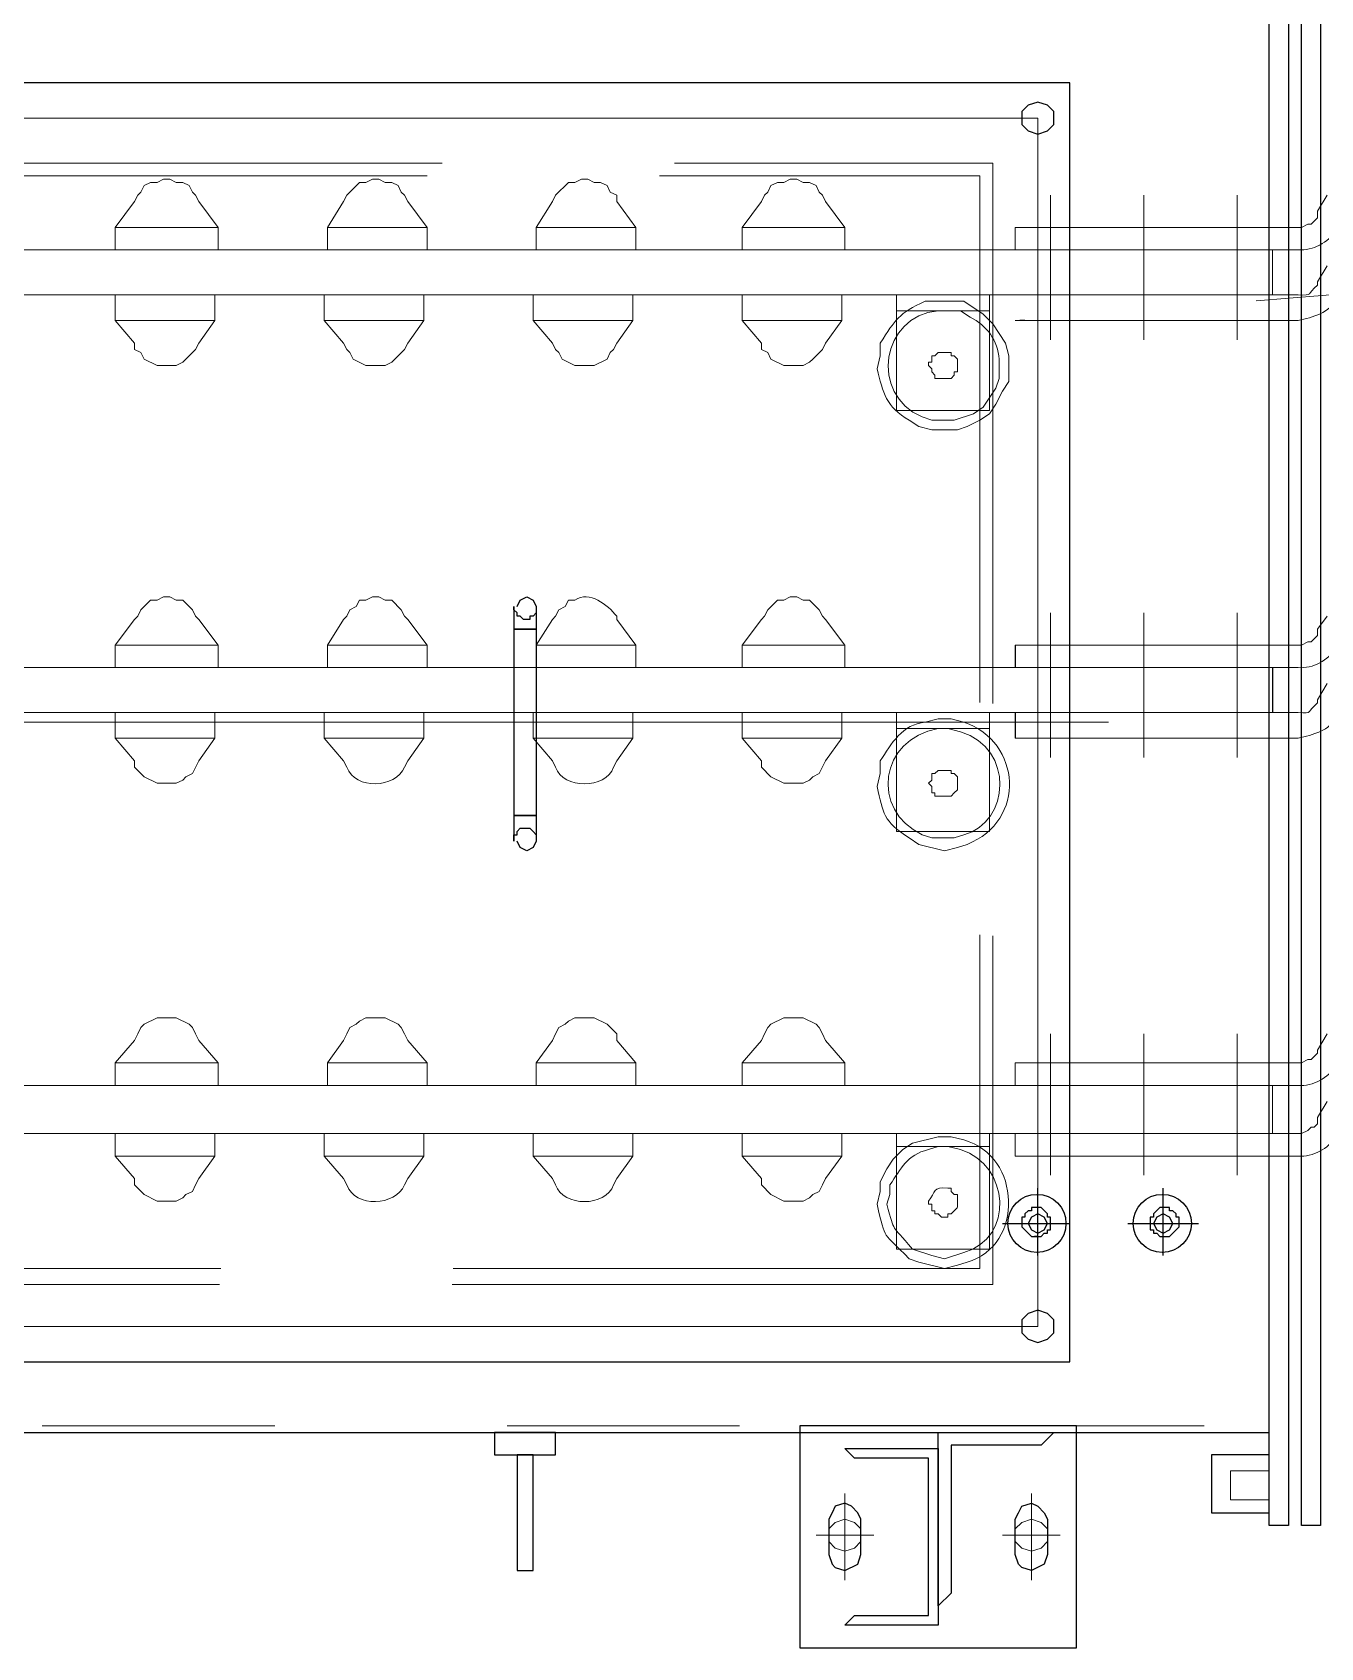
# Model space of a CAD drawing. Header units: metres. Extents: x 531759 to 532310, y 2675082 to 2675319.
# Drawn here: x 532023.371 to 532023.925, y 2675221.455 to 2675222.15 of the extents above; entities that cross this region are included whole.
import ezdxf

# ---------------------------------------------------------------- set-up
doc = ezdxf.new("R2010")
doc.units = ezdxf.units.M
doc.header["$MEASUREMENT"] = 0
doc.linetypes.add('PDF_IMPORT', pattern=[1, 0.8, -0.2])
doc.layers.add('IDT', color=7, linetype='Continuous')

# ---------------------------------------------------------------- blocks, each defined once
blk = doc.blocks.new('IDT')
at = {"layer": 'IDT', "color": 0, "lineweight": 25}
for p, q in [((17.23005, 13.8042), (17.1111, 13.8042)), ((17.1111, 13.8042), (17.1111, 13.70877)), ((17.23005, 13.70877), (17.23005, 13.8042)), ((17.17057, 13.71845), (17.17057, 13.79452)), ((17.17057, 13.79452), (17.21068, 13.79452)), ((17.17472, 13.79037), (17.17472, 13.7226)), ((17.20653, 13.79037), (17.17472, 13.79037)), ((17.21068, 13.79452), (17.20653, 13.79037)), ((17.16504, 13.78069), (17.17057, 13.78622)), ((17.17057, 13.78622), (17.17057, 13.71153)), ((17.16504, 13.71707), (17.16504, 13.78069)), ((17.12355, 13.76409), (17.12493, 13.76824)), ((17.12493, 13.76824), (17.13046, 13.77101)), ((17.13046, 13.77101), (17.13461, 13.76962)), ((17.13461, 13.76962), (17.13599, 13.76824)), ((17.13599, 13.76824), (17.13738, 13.76409)), ((17.20515, 13.76824), (17.20377, 13.76409)), ((17.21068, 13.77101), (17.20515, 13.76824)), ((17.21483, 13.76962), (17.21068, 13.77101)), ((17.21622, 13.76824), (17.21483, 13.76962)), ((17.2176, 13.76409), (17.21622, 13.76824)), ((17.35176, 13.77101), (17.34485, 13.77101)), ((17.34485, 13.77101), (17.34485, 13.72121)), ((17.35176, 13.72121), (17.35176, 13.77101)), ((17.12355, 13.74888), (17.12355, 13.76409)), ((17.13738, 13.76409), (17.13738, 13.74888)), ((17.20377, 13.76409), (17.20377, 13.74888)), ((17.2176, 13.74888), (17.2176, 13.76409)), ((17.00598, 12.43074), (17.00598, 13.75164)), ((17.00598, 13.75164), (17.01428, 13.75164)), ((17.01428, 13.75164), (17.01428, 12.43074)), ((17.01981, 12.43074), (17.01981, 13.75164)), ((17.01981, 13.75164), (17.02811, 13.75164)), ((17.02811, 13.75164), (17.02811, 12.43074)), ((17.053, 13.74611), (17.02811, 13.74611)), ((17.02811, 13.74611), (17.02811, 13.72121)), ((17.053, 13.72121), (17.053, 13.74611)), ((17.12493, 13.74611), (17.12355, 13.74888)), ((17.12769, 13.74334), (17.12493, 13.74611)), ((17.13599, 13.74611), (17.13461, 13.74334)), ((17.13738, 13.74888), (17.13599, 13.74611)), ((17.20377, 13.74888), (17.20515, 13.74611)), ((17.20515, 13.74611), (17.20792, 13.74334)), ((17.21483, 13.74334), (17.21622, 13.74611)), ((17.21622, 13.74611), (17.2176, 13.74888)), ((17.13046, 13.74196), (17.12769, 13.74334)), ((17.13461, 13.74334), (17.13046, 13.74196)), ((17.20792, 13.74334), (17.21068, 13.74196)), ((17.21068, 13.74196), (17.21483, 13.74334)), ((17.02811, 13.72121), (17.053, 13.72121)), ((17.21068, 13.71845), (17.17057, 13.71845)), ((17.17472, 13.7226), (17.20653, 13.7226)), ((17.20653, 13.7226), (17.21068, 13.71845)), ((17.36145, 13.72121), (17.33517, 13.72121)), ((17.33517, 13.72121), (17.33517, 13.71153)), ((17.34485, 13.72121), (17.35176, 13.72121)), ((17.36145, 13.71153), (17.36145, 13.72121)), ((18.03089, 13.71153), (17.02811, 13.71153)), ((17.12078, 13.71153), (17.12631, 13.71707)), ((17.17057, 13.71153), (17.12078, 13.71153)), ((17.12631, 13.71707), (17.16504, 13.71707)), ((17.33517, 13.71153), (17.36145, 13.71153)), ((17.1111, 13.70877), (17.23005, 13.70877)), ((17.11386, 13.6811), (17.11386, 13.13061)), ((17.98386, 13.6811), (17.11386, 13.6811)), ((17.12355, 13.67142), (17.12078, 13.66865)), ((17.12769, 13.6728), (17.12355, 13.67142)), ((17.13184, 13.67142), (17.12769, 13.6728)), ((17.13461, 13.66865), (17.13184, 13.67142)), ((17.12078, 13.66865), (17.12078, 13.66312)), ((17.12078, 13.66312), (17.12355, 13.66036)), ((17.13184, 13.66036), (17.13461, 13.66312)), ((17.13461, 13.66312), (17.13461, 13.66865)), ((17.12355, 13.66036), (17.12769, 13.65897)), ((17.12769, 13.65897), (17.13184, 13.66036)), ((17.07375, 13.63546), (17.07375, 13.60641)), ((17.12769, 13.63546), (17.12769, 13.60641)), ((17.08897, 13.62163), (17.05854, 13.62163)), ((17.06822, 13.62439), (17.06684, 13.62301)), ((17.06684, 13.62301), (17.06684, 13.61886)), ((17.0696, 13.62578), (17.06822, 13.62439)), ((17.07099, 13.62716), (17.0696, 13.62578)), ((17.07099, 13.62439), (17.0696, 13.62163)), ((17.0696, 13.62163), (17.07099, 13.61886)), ((17.07375, 13.62716), (17.07099, 13.62716)), ((17.07375, 13.62578), (17.07099, 13.62439)), ((17.07513, 13.62716), (17.07375, 13.62716)), ((17.07652, 13.62439), (17.07375, 13.62578)), ((17.07652, 13.62578), (17.07513, 13.62716)), ((17.0779, 13.62578), (17.07652, 13.62578)), ((17.0779, 13.62163), (17.07652, 13.62439)), ((17.07652, 13.61886), (17.0779, 13.62163)), ((17.0779, 13.62439), (17.0779, 13.62578)), ((17.07928, 13.62439), (17.0779, 13.62439)), ((17.07928, 13.61886), (17.07928, 13.62439)), ((17.14291, 13.62163), (17.11386, 13.62163)), ((17.12355, 13.62439), (17.12216, 13.62439)), ((17.12216, 13.62439), (17.12216, 13.61886)), ((17.12493, 13.62578), (17.12355, 13.62578)), ((17.12355, 13.62578), (17.12355, 13.62439)), ((17.12493, 13.62439), (17.12355, 13.62163)), ((17.12355, 13.62163), (17.12493, 13.61886)), ((17.12631, 13.62716), (17.12493, 13.62578)), ((17.12769, 13.62578), (17.12493, 13.62439)), ((17.12769, 13.62716), (17.12631, 13.62716)), ((17.12769, 13.62716), (17.12908, 13.62716)), ((17.13046, 13.62716), (17.12769, 13.62716)), ((17.13046, 13.62439), (17.12769, 13.62578)), ((17.13461, 13.62301), (17.13046, 13.62716)), ((17.13184, 13.62163), (17.13046, 13.62439)), ((17.13046, 13.61886), (17.13184, 13.62163)), ((17.13461, 13.61886), (17.13461, 13.62301)), ((17.06684, 13.61886), (17.06822, 13.61886)), ((17.06822, 13.61886), (17.06822, 13.61748)), ((17.06822, 13.61748), (17.0696, 13.6161)), ((17.0696, 13.6161), (17.07099, 13.6161)), ((17.07099, 13.61886), (17.07375, 13.61748)), ((17.07099, 13.6161), (17.07099, 13.61471)), ((17.07099, 13.61471), (17.07513, 13.61471)), ((17.07375, 13.61748), (17.07652, 13.61886)), ((17.07513, 13.61471), (17.0779, 13.61748)), ((17.0779, 13.61748), (17.0779, 13.61886)), ((17.0779, 13.61886), (17.07928, 13.61886)), ((17.12216, 13.61886), (17.12355, 13.61886)), ((17.12355, 13.61886), (17.12355, 13.61748)), ((17.12355, 13.61748), (17.12631, 13.61471)), ((17.12493, 13.61886), (17.12769, 13.61748)), ((17.12631, 13.61471), (17.13046, 13.61471)), ((17.12769, 13.61748), (17.13046, 13.61886)), ((17.13046, 13.61471), (17.13046, 13.6161)), ((17.13046, 13.6161), (17.13184, 13.6161)), ((17.13184, 13.6161), (17.13323, 13.61748)), ((17.13323, 13.61748), (17.13323, 13.61886)), ((17.13323, 13.61886), (17.13461, 13.61886)), ((17.34485, 13.4598), (17.34762, 13.46118)), ((17.34762, 13.46118), (17.35038, 13.4598)), ((17.34347, 13.45703), (17.34485, 13.4598)), ((17.34347, 13.45427), (17.34347, 13.45703)), ((17.34347, 13.36574), (17.34347, 13.45703)), ((17.34485, 13.45288), (17.34347, 13.45427)), ((17.35038, 13.4598), (17.35176, 13.45703)), ((17.35315, 13.45427), (17.35176, 13.45427)), ((17.35176, 13.45427), (17.35176, 13.45288)), ((17.35315, 13.44597), (17.35315, 13.45703)), ((17.35315, 13.45703), (17.35315, 13.45427)), ((17.34623, 13.4515), (17.34485, 13.45288)), ((17.35038, 13.4515), (17.34623, 13.4515)), ((17.35176, 13.45288), (17.35038, 13.4515)), ((17.34347, 13.44597), (17.35315, 13.44597)), ((17.35315, 13.44597), (17.34347, 13.44597)), ((17.35315, 13.36574), (17.35315, 13.44597)), ((17.13738, 13.40171), (17.13738, 13.41277)), ((17.02672, 13.38234), (17.02672, 13.40171)), ((17.13738, 13.37266), (17.13738, 13.38234)), ((17.34347, 13.35606), (17.34347, 13.36574)), ((17.34347, 13.36574), (17.35315, 13.36574)), ((17.35315, 13.36574), (17.34347, 13.36574)), ((17.35315, 13.35606), (17.35315, 13.36574)), ((17.34347, 13.35883), (17.34485, 13.36021)), ((17.34347, 13.35606), (17.34347, 13.35883)), ((17.34485, 13.36021), (17.34623, 13.36021)), ((17.34623, 13.36021), (17.34623, 13.3616)), ((17.34623, 13.3616), (17.349, 13.3616)), ((17.349, 13.3616), (17.35038, 13.36021)), ((17.35038, 13.36021), (17.35176, 13.36021)), ((17.35176, 13.36021), (17.35176, 13.35883)), ((17.35176, 13.35883), (17.35315, 13.35745)), ((17.35315, 13.35745), (17.35315, 13.35606)), ((17.34485, 13.3533), (17.34347, 13.35606)), ((17.34762, 13.35191), (17.34485, 13.3533)), ((17.35038, 13.3533), (17.34762, 13.35191)), ((17.35176, 13.35606), (17.35038, 13.3533)), ((17.12355, 13.15136), (17.12078, 13.14859)), ((17.12078, 13.14859), (17.12078, 13.14306)), ((17.12769, 13.15274), (17.12355, 13.15136)), ((17.13184, 13.15136), (17.12769, 13.15274)), ((17.13461, 13.14859), (17.13184, 13.15136)), ((17.13461, 13.14306), (17.13461, 13.14859)), ((17.12078, 13.14306), (17.12355, 13.14029)), ((17.13184, 13.14029), (17.13461, 13.14306)), ((17.12355, 13.14029), (17.12769, 13.13891)), ((17.12769, 13.13891), (17.13184, 13.14029)), ((17.11386, 13.13061), (17.98386, 13.13061))]:
    blk.add_line(p, q, dxfattribs=at)
at = {"layer": 'IDT', "color": 0, "lineweight": 13}
for p, q in [((17.13046, 13.77516), (17.13046, 13.73781)), ((17.21068, 13.77516), (17.21068, 13.73781)), ((17.12631, 13.76133), (17.12355, 13.75856)), ((17.13046, 13.76271), (17.12631, 13.76133)), ((17.13461, 13.76133), (17.13046, 13.76271)), ((17.13738, 13.75856), (17.13461, 13.76133)), ((17.20653, 13.76133), (17.20377, 13.75856)), ((17.21068, 13.76271), (17.20653, 13.76133)), ((17.21483, 13.76133), (17.21068, 13.76271)), ((17.2176, 13.75856), (17.21483, 13.76133)), ((17.14291, 13.75579), (17.11801, 13.75579)), ((17.12355, 13.75856), (17.12355, 13.75303)), ((17.12355, 13.75303), (17.12631, 13.75026)), ((17.13461, 13.75026), (17.13738, 13.75303)), ((17.13738, 13.75303), (17.13738, 13.75856)), ((17.22313, 13.75579), (17.19824, 13.75579)), ((17.20377, 13.75856), (17.20377, 13.75303)), ((17.20377, 13.75303), (17.20653, 13.75026)), ((17.21483, 13.75026), (17.2176, 13.75303)), ((17.2176, 13.75303), (17.2176, 13.75856)), ((17.12631, 13.75026), (17.13046, 13.74888)), ((17.13046, 13.74888), (17.13461, 13.75026)), ((17.20653, 13.75026), (17.21068, 13.74888)), ((17.21068, 13.74888), (17.21483, 13.75026)), ((17.04471, 13.74058), (17.02811, 13.74058)), ((17.02811, 13.74058), (17.02811, 13.72813)), ((17.04471, 13.72813), (17.04471, 13.74058)), ((17.02811, 13.72813), (17.04471, 13.72813)), ((17.96865, 13.66589), (17.12769, 13.66589)), ((17.12769, 13.66589), (17.12769, 13.14582)), ((17.04194, 13.56907), (17.04194, 13.60088)), ((17.08205, 13.56907), (17.08205, 13.60088)), ((17.12216, 13.56907), (17.12216, 13.60088)), ((17.04194, 13.54002), (17.04194, 13.57183)), ((17.08205, 13.54002), (17.08205, 13.57183)), ((17.12216, 13.54002), (17.12216, 13.57183)), ((17.04194, 13.38926), (17.04194, 13.42107)), ((17.08205, 13.38926), (17.08205, 13.42107)), ((17.12216, 13.38926), (17.12216, 13.42107)), ((17.99493, 13.40586), (17.09727, 13.40586)), ((17.04194, 13.35883), (17.04194, 13.39202)), ((17.08205, 13.35883), (17.08205, 13.39202)), ((17.12216, 13.35883), (17.12216, 13.39202)), ((17.08205, 13.20945), (17.08205, 13.24126)), ((17.12216, 13.20945), (17.12216, 13.24126)), ((17.08205, 13.17902), (17.08205, 13.21222)), ((17.12216, 13.17902), (17.12216, 13.21222)), ((17.12769, 13.14582), (17.96865, 13.14582))]:
    blk.add_line(p, q, dxfattribs=at)
at = {"layer": 'IDT', "color": 0, "linetype": 'PDF_IMPORT', "lineweight": 13, "ltscale": 0.038333}
blk.add_line((16.65604, 13.70877), (18.02813, 13.70877), dxfattribs=at)
at = {"layer": 'IDT', "color": 0, "linetype": 'PDF_IMPORT', "lineweight": 13, "ltscale": 0.290833}
for p, q in [((17.14706, 13.16519), (17.14706, 13.64791)), ((17.14706, 13.64791), (17.94929, 13.64791)), ((17.94929, 13.16519), (17.14706, 13.16519))]:
    blk.add_line(p, q, dxfattribs=at)
at = {"layer": 'IDT', "color": 0, "linetype": 'PDF_IMPORT', "lineweight": 13, "ltscale": 0.283333}
for p, q in [((17.15259, 13.17072), (17.15259, 13.64099)), ((17.15259, 13.64099), (17.94375, 13.64099)), ((17.94375, 13.17072), (17.15259, 13.17072))]:
    blk.add_line(p, q, dxfattribs=at)
at = {"layer": 'IDT', "color": 0, "lineweight": 0}
for p, q in [((17.16227, 13.63961), (17.15812, 13.63823)), ((17.16781, 13.63684), (17.15951, 13.63408)), ((17.16781, 13.64099), (17.16227, 13.63961)), ((17.17887, 13.63823), (17.16781, 13.64099)), ((17.17334, 13.63546), (17.16781, 13.63684)), ((17.18164, 13.63269), (17.17334, 13.63546)), ((17.18302, 13.63684), (17.17887, 13.63823)), ((17.14844, 13.5829), (17.14844, 13.63269)), ((17.14844, 13.63269), (17.18855, 13.63269)), ((17.18855, 13.63269), (17.18855, 13.5829)), ((17.16642, 13.61748), (17.16504, 13.61748)), ((17.16781, 13.61886), (17.16642, 13.61886)), ((17.16642, 13.61886), (17.16642, 13.61748)), ((17.16919, 13.61886), (17.16781, 13.61886)), ((17.17057, 13.61748), (17.16919, 13.61886)), ((17.17196, 13.61748), (17.17057, 13.61748)), ((17.17196, 13.6161), (17.17196, 13.61748)), ((17.17334, 13.6161), (17.17196, 13.6161)), ((17.17334, 13.61333), (17.17334, 13.6161)), ((17.16227, 13.61056), (17.16227, 13.60918)), ((17.16227, 13.60918), (17.16366, 13.60918)), ((17.16366, 13.60918), (17.16504, 13.6078)), ((17.16504, 13.6078), (17.16504, 13.60641)), ((17.17472, 13.61333), (17.17334, 13.61333)), ((17.17472, 13.61195), (17.17472, 13.61333)), ((17.19132, 13.60918), (17.1927, 13.61333)), ((17.19132, 13.60503), (17.19132, 13.60918)), ((17.19547, 13.6078), (17.19685, 13.61333)), ((17.19547, 13.60365), (17.19547, 13.6078)), ((17.22175, 13.6078), (17.22037, 13.60503)), ((17.22452, 13.60918), (17.22175, 13.6078)), ((17.2259, 13.61056), (17.22452, 13.60918)), ((17.22866, 13.61195), (17.2259, 13.61056)), ((17.23696, 13.61195), (17.22866, 13.61195)), ((17.2425, 13.60918), (17.23696, 13.61195)), ((17.24665, 13.60503), (17.2425, 13.60918)), ((17.49146, 13.6078), (17.49008, 13.60503)), ((17.49423, 13.60918), (17.49146, 13.6078)), ((17.49561, 13.61056), (17.49423, 13.60918)), ((17.49838, 13.61195), (17.49561, 13.61056)), ((17.50668, 13.61195), (17.49838, 13.61195)), ((17.51221, 13.60918), (17.50668, 13.61195)), ((17.51636, 13.60503), (17.51221, 13.60918)), ((17.16504, 13.60641), (17.16642, 13.60641)), ((17.1927, 13.59811), (17.19547, 13.60365)), ((17.21898, 13.60226), (17.21207, 13.59258)), ((17.22037, 13.60503), (17.21898, 13.60226)), ((17.24665, 13.60226), (17.24665, 13.60503)), ((17.25494, 13.59258), (17.24665, 13.60226)), ((17.30889, 13.60226), (17.30197, 13.59258)), ((17.31027, 13.60503), (17.30889, 13.60226)), ((17.33655, 13.60226), (17.33517, 13.60503)), ((17.34485, 13.59258), (17.33655, 13.60226)), ((17.39879, 13.60226), (17.39188, 13.59258)), ((17.40018, 13.60503), (17.39879, 13.60226)), ((17.42645, 13.60226), (17.42507, 13.60503)), ((17.43475, 13.59258), (17.42645, 13.60226)), ((17.4887, 13.60226), (17.48178, 13.59258)), ((17.49008, 13.60503), (17.4887, 13.60226)), ((17.51636, 13.60226), (17.51636, 13.60503)), ((17.52466, 13.59258), (17.51636, 13.60226)), ((17.18579, 13.58982), (17.18994, 13.59396)), ((17.18994, 13.59396), (17.1927, 13.59811)), ((17.13738, 13.59258), (17.01566, 13.59258)), ((17.13738, 13.5829), (17.13738, 13.59258)), ((17.14844, 13.58843), (17.18855, 13.58843)), ((17.16089, 13.58982), (17.16642, 13.58843)), ((17.16642, 13.58843), (17.17057, 13.58843)), ((17.17057, 13.58843), (17.17472, 13.58982)), ((17.17057, 13.58428), (17.18164, 13.58705)), ((17.18164, 13.58705), (17.18579, 13.58982)), ((17.21207, 13.59258), (17.25494, 13.59258)), ((17.21207, 13.5829), (17.21207, 13.59258)), ((17.25494, 13.59258), (17.25494, 13.5829)), ((17.30197, 13.59258), (17.34485, 13.59258)), ((17.30197, 13.5829), (17.30197, 13.59258)), ((17.34485, 13.59258), (17.34485, 13.5829)), ((17.39188, 13.59258), (17.43475, 13.59258)), ((17.39188, 13.5829), (17.39188, 13.59258)), ((17.43475, 13.59258), (17.43475, 13.5829)), ((17.48178, 13.59258), (17.52466, 13.59258)), ((17.48178, 13.5829), (17.48178, 13.59258)), ((17.52466, 13.59258), (17.52466, 13.5829)), ((17.00736, 13.57875), (17.00874, 13.58013)), ((17.00874, 13.58013), (17.01013, 13.58013)), ((17.01013, 13.58013), (17.01151, 13.58152)), ((17.01151, 13.58152), (17.01428, 13.5829)), ((17.01428, 13.5829), (17.13738, 13.5829)), ((17.02672, 13.5829), (17.9479, 13.5829)), ((17.02672, 13.56215), (17.02672, 13.5829)), ((17.18855, 13.5829), (17.14844, 13.5829)), ((17.15951, 13.58567), (17.16504, 13.58428)), ((17.16504, 13.58428), (17.17057, 13.58428)), ((17.25494, 13.5829), (17.21207, 13.5829)), ((17.34485, 13.5829), (17.30197, 13.5829)), ((17.43475, 13.5829), (17.39188, 13.5829)), ((17.52466, 13.5829), (17.48178, 13.5829)), ((17.00321, 13.56907), (17.00736, 13.57598)), ((17.00736, 13.57598), (17.00736, 13.57875)), ((17.13738, 13.56215), (17.01566, 13.56215)), ((17.9479, 13.56215), (17.02672, 13.56215)), ((17.13738, 13.55247), (17.13738, 13.56215)), ((17.25494, 13.56215), (17.21068, 13.56215)), ((17.21068, 13.56215), (17.21068, 13.55247)), ((17.25494, 13.55247), (17.25494, 13.56215)), ((17.34347, 13.56215), (17.30059, 13.56215)), ((17.30059, 13.56215), (17.30059, 13.55247)), ((17.34347, 13.55247), (17.34347, 13.56215)), ((17.43337, 13.56215), (17.39049, 13.56215)), ((17.39049, 13.56215), (17.39049, 13.55247)), ((17.43337, 13.55247), (17.43337, 13.56215)), ((17.52466, 13.56215), (17.4804, 13.56215)), ((17.4804, 13.56215), (17.4804, 13.55247)), ((17.52466, 13.55247), (17.52466, 13.56215)), ((17.01151, 13.55109), (17.01428, 13.55247)), ((17.01428, 13.55247), (17.13738, 13.55247)), ((17.21068, 13.55247), (17.21898, 13.54279)), ((17.21068, 13.55247), (17.25494, 13.55247)), ((17.24665, 13.54279), (17.25494, 13.55247)), ((17.30059, 13.55247), (17.30889, 13.54279)), ((17.30059, 13.55247), (17.34347, 13.55247)), ((17.33655, 13.54279), (17.34347, 13.55247)), ((17.39049, 13.55247), (17.39879, 13.54279)), ((17.39049, 13.55247), (17.43337, 13.55247)), ((17.42645, 13.54279), (17.43337, 13.55247)), ((17.4804, 13.55247), (17.4887, 13.54279)), ((17.4804, 13.55247), (17.52466, 13.55247)), ((17.51636, 13.54279), (17.52466, 13.55247)), ((17.00321, 13.54002), (17.00736, 13.54694)), ((17.00736, 13.54832), (17.01013, 13.55109)), ((17.00736, 13.54694), (17.00736, 13.54832)), ((17.01013, 13.55109), (17.01151, 13.55109)), ((17.21898, 13.54279), (17.22037, 13.54002)), ((17.22037, 13.54002), (17.22175, 13.53726)), ((17.24388, 13.53726), (17.24526, 13.54002)), ((17.24526, 13.54002), (17.24665, 13.54279)), ((17.30889, 13.54279), (17.30889, 13.54002)), ((17.30889, 13.54002), (17.31304, 13.53587)), ((17.33378, 13.53726), (17.33517, 13.54002)), ((17.33517, 13.54002), (17.33655, 13.54279)), ((17.39879, 13.54279), (17.40018, 13.54002)), ((17.40018, 13.54002), (17.40156, 13.53726)), ((17.42369, 13.53726), (17.42507, 13.54002)), ((17.42507, 13.54002), (17.42645, 13.54279)), ((17.4887, 13.54279), (17.49008, 13.54002)), ((17.49008, 13.54002), (17.49146, 13.53726)), ((17.51359, 13.53726), (17.51498, 13.54002)), ((17.51498, 13.54002), (17.51636, 13.54279)), ((17.22175, 13.53726), (17.22313, 13.53587)), ((17.22313, 13.53587), (17.22866, 13.53311)), ((17.22866, 13.53311), (17.23696, 13.53311)), ((17.23696, 13.53311), (17.2425, 13.53587)), ((17.2425, 13.53587), (17.24388, 13.53726)), ((17.31304, 13.53587), (17.31857, 13.53311)), ((17.31857, 13.53311), (17.32687, 13.53311)), ((17.32687, 13.53311), (17.32963, 13.53449)), ((17.32963, 13.53449), (17.33102, 13.53587)), ((17.33102, 13.53587), (17.33378, 13.53726)), ((17.40156, 13.53726), (17.40294, 13.53587)), ((17.40294, 13.53587), (17.40847, 13.53311)), ((17.40847, 13.53311), (17.41677, 13.53311)), ((17.41677, 13.53311), (17.41954, 13.53449)), ((17.41954, 13.53449), (17.42092, 13.53587)), ((17.42092, 13.53587), (17.42369, 13.53726)), ((17.49146, 13.53726), (17.49285, 13.53587)), ((17.49285, 13.53587), (17.49838, 13.53311)), ((17.49838, 13.53311), (17.50668, 13.53311)), ((17.50668, 13.53311), (17.51221, 13.53587)), ((17.51221, 13.53587), (17.51359, 13.53726)), ((17.16781, 13.46118), (17.16227, 13.4598)), ((17.17887, 13.45842), (17.16781, 13.46118)), ((17.16227, 13.4598), (17.15812, 13.45842)), ((17.16366, 13.45565), (17.15951, 13.45427)), ((17.16781, 13.45565), (17.16366, 13.45565)), ((17.17334, 13.45565), (17.16781, 13.45565)), ((17.17749, 13.45427), (17.17334, 13.45565)), ((17.18302, 13.45565), (17.17887, 13.45842)), ((17.14844, 13.40171), (17.14844, 13.45288)), ((17.14844, 13.45288), (17.18855, 13.45288)), ((17.18855, 13.45288), (17.18855, 13.40171)), ((17.16366, 13.43629), (17.16227, 13.4349)), ((17.16227, 13.4349), (17.16227, 13.42937)), ((17.16504, 13.43767), (17.16366, 13.43629)), ((17.16781, 13.43767), (17.16504, 13.43767)), ((17.17196, 13.43767), (17.16781, 13.43767)), ((17.17196, 13.43629), (17.17196, 13.43767)), ((17.17334, 13.43629), (17.17196, 13.43629)), ((17.17334, 13.43352), (17.17334, 13.43629)), ((17.17472, 13.43214), (17.17334, 13.43352)), ((17.19547, 13.42799), (17.19685, 13.43352)), ((17.16227, 13.42937), (17.16366, 13.42799)), ((17.16366, 13.42799), (17.16504, 13.42799)), ((17.16504, 13.42799), (17.16504, 13.4266)), ((17.16504, 13.4266), (17.17057, 13.4266)), ((17.17057, 13.4266), (17.17196, 13.42799)), ((17.17196, 13.42799), (17.17334, 13.42799)), ((17.17334, 13.43075), (17.17472, 13.43214)), ((17.17334, 13.42799), (17.17334, 13.43075)), ((17.19547, 13.42245), (17.19547, 13.42799)), ((17.22175, 13.42799), (17.21898, 13.42245)), ((17.22452, 13.42937), (17.22175, 13.42799)), ((17.2259, 13.43075), (17.22452, 13.42937)), ((17.22866, 13.43214), (17.2259, 13.43075)), ((17.23696, 13.43214), (17.22866, 13.43214)), ((17.2425, 13.42937), (17.23696, 13.43214)), ((17.24665, 13.42522), (17.2425, 13.42937)), ((17.49146, 13.42799), (17.4887, 13.42245)), ((17.49423, 13.42937), (17.49146, 13.42799)), ((17.49561, 13.43075), (17.49423, 13.42937)), ((17.49838, 13.43214), (17.49561, 13.43075)), ((17.50668, 13.43214), (17.49838, 13.43214)), ((17.51221, 13.42937), (17.50668, 13.43214)), ((17.51636, 13.42522), (17.51221, 13.42937)), ((17.21898, 13.42245), (17.21207, 13.41277)), ((17.24665, 13.42245), (17.24665, 13.42522)), ((17.25494, 13.41277), (17.24665, 13.42245)), ((17.30889, 13.42245), (17.30197, 13.41277)), ((17.31027, 13.42522), (17.30889, 13.42245)), ((17.33655, 13.42245), (17.33517, 13.42522)), ((17.34485, 13.41277), (17.33655, 13.42245)), ((17.39879, 13.42245), (17.39188, 13.41277)), ((17.40018, 13.42522), (17.39879, 13.42245)), ((17.42645, 13.42245), (17.42507, 13.42522)), ((17.43475, 13.41277), (17.42645, 13.42245)), ((17.4887, 13.42245), (17.48178, 13.41277)), ((17.51636, 13.42245), (17.51636, 13.42522)), ((17.52466, 13.41277), (17.51636, 13.42245)), ((17.13738, 13.41277), (17.01566, 13.41277)), ((17.21207, 13.41277), (17.25494, 13.41277)), ((17.21207, 13.40171), (17.21207, 13.41277)), ((17.25494, 13.41277), (17.25494, 13.40171)), ((17.30197, 13.41277), (17.34485, 13.41277)), ((17.30197, 13.40171), (17.30197, 13.41277)), ((17.34485, 13.41277), (17.34485, 13.40171)), ((17.39188, 13.41277), (17.43475, 13.41277)), ((17.39188, 13.40171), (17.39188, 13.41277)), ((17.43475, 13.41277), (17.43475, 13.40171)), ((17.48178, 13.41277), (17.52466, 13.41277)), ((17.48178, 13.40171), (17.48178, 13.41277)), ((17.52466, 13.41277), (17.52466, 13.40171)), ((17.14844, 13.40862), (17.18855, 13.40862)), ((17.15951, 13.40586), (17.16504, 13.40447)), ((17.16089, 13.41001), (17.16642, 13.40862)), ((17.16642, 13.40862), (17.17057, 13.40862)), ((17.17057, 13.40447), (17.1761, 13.40586)), ((17.13738, 13.40171), (17.01566, 13.40171)), ((17.02672, 13.40171), (17.9479, 13.40171)), ((17.18855, 13.40171), (17.14844, 13.40171)), ((17.16504, 13.40447), (17.17057, 13.40447)), ((17.25494, 13.40171), (17.21207, 13.40171)), ((17.34485, 13.40171), (17.30197, 13.40171)), ((17.43475, 13.40171), (17.39188, 13.40171)), ((17.52466, 13.40171), (17.48178, 13.40171)), ((17.00736, 13.39617), (17.00321, 13.38926)), ((17.00736, 13.39756), (17.00736, 13.39617)), ((17.13738, 13.38234), (17.01566, 13.38234)), ((17.9479, 13.38234), (17.02672, 13.38234)), ((17.25494, 13.38234), (17.21068, 13.38234)), ((17.21068, 13.38234), (17.21068, 13.37266)), ((17.25494, 13.37266), (17.25494, 13.38234)), ((17.34347, 13.38234), (17.30059, 13.38234)), ((17.30059, 13.38234), (17.30059, 13.37266)), ((17.34347, 13.37266), (17.34347, 13.38234)), ((17.43337, 13.38234), (17.39049, 13.38234)), ((17.39049, 13.38234), (17.39049, 13.37266)), ((17.43337, 13.37266), (17.43337, 13.38234)), ((17.52466, 13.38234), (17.4804, 13.38234)), ((17.4804, 13.38234), (17.4804, 13.37266)), ((17.52466, 13.37266), (17.52466, 13.38234)), ((17.01013, 13.37128), (17.00736, 13.36851)), ((17.01151, 13.37128), (17.01013, 13.37128)), ((17.01428, 13.37266), (17.01151, 13.37128)), ((17.13738, 13.37266), (17.01428, 13.37266)), ((17.21068, 13.37266), (17.21898, 13.3616)), ((17.21068, 13.37266), (17.25494, 13.37266)), ((17.24665, 13.3616), (17.25494, 13.37266)), ((17.30059, 13.37266), (17.30889, 13.3616)), ((17.30059, 13.37266), (17.34347, 13.37266)), ((17.33655, 13.3616), (17.34347, 13.37266)), ((17.39049, 13.37266), (17.39879, 13.3616)), ((17.39049, 13.37266), (17.43337, 13.37266)), ((17.42645, 13.3616), (17.43337, 13.37266)), ((17.4804, 13.37266), (17.4887, 13.3616)), ((17.4804, 13.37266), (17.52466, 13.37266)), ((17.51636, 13.3616), (17.52466, 13.37266)), ((17.00736, 13.36574), (17.00321, 13.36021)), ((17.00736, 13.36851), (17.00736, 13.36574)), ((17.21898, 13.3616), (17.22037, 13.36021)), ((17.22037, 13.36021), (17.22175, 13.35745)), ((17.22175, 13.35745), (17.2259, 13.3533)), ((17.23973, 13.3533), (17.24388, 13.35745)), ((17.24388, 13.35745), (17.24526, 13.36021)), ((17.24526, 13.36021), (17.24665, 13.3616)), ((17.30889, 13.3616), (17.30889, 13.36021)), ((17.33102, 13.35606), (17.33378, 13.35745)), ((17.33378, 13.35745), (17.33517, 13.36021)), ((17.33517, 13.36021), (17.33655, 13.3616)), ((17.39879, 13.3616), (17.40018, 13.36021)), ((17.40018, 13.36021), (17.40156, 13.35745)), ((17.40156, 13.35745), (17.40571, 13.3533)), ((17.42092, 13.35606), (17.42369, 13.35745)), ((17.42369, 13.35745), (17.42507, 13.36021)), ((17.42507, 13.36021), (17.42645, 13.3616)), ((17.4887, 13.3616), (17.49008, 13.36021)), ((17.49008, 13.36021), (17.49146, 13.35745)), ((17.49146, 13.35745), (17.49561, 13.3533)), ((17.50944, 13.3533), (17.51359, 13.35745)), ((17.51359, 13.35745), (17.51498, 13.36021)), ((17.51498, 13.36021), (17.51636, 13.3616)), ((17.2259, 13.3533), (17.22866, 13.3533)), ((17.22866, 13.3533), (17.23143, 13.35191)), ((17.23143, 13.35191), (17.2342, 13.35191)), ((17.2342, 13.35191), (17.23696, 13.3533)), ((17.23696, 13.3533), (17.23973, 13.3533)), ((17.32687, 13.3533), (17.32963, 13.3533)), ((17.32963, 13.3533), (17.33102, 13.35606)), ((17.40571, 13.3533), (17.40847, 13.3533)), ((17.40847, 13.3533), (17.41124, 13.35191)), ((17.41124, 13.35191), (17.41401, 13.35191)), ((17.41401, 13.35191), (17.41677, 13.3533)), ((17.41677, 13.3533), (17.41954, 13.3533)), ((17.41954, 13.3533), (17.42092, 13.35606)), ((17.49561, 13.3533), (17.49838, 13.3533)), ((17.49838, 13.3533), (17.50115, 13.35191)), ((17.50115, 13.35191), (17.50391, 13.35191)), ((17.50391, 13.35191), (17.50668, 13.3533)), ((17.50668, 13.3533), (17.50944, 13.3533)), ((17.15259, 13.27584), (17.14844, 13.27307)), ((17.15812, 13.27861), (17.15259, 13.27584)), ((17.16366, 13.27584), (17.15536, 13.27307)), ((17.16227, 13.27999), (17.15812, 13.27861)), ((17.16781, 13.27999), (17.16227, 13.27999)), ((17.16781, 13.27584), (17.16366, 13.27584)), ((17.17334, 13.27999), (17.16781, 13.27999)), ((17.17334, 13.27584), (17.16781, 13.27584)), ((17.17887, 13.27861), (17.17334, 13.27999)), ((17.17749, 13.27446), (17.17334, 13.27584)), ((17.18302, 13.27584), (17.17887, 13.27861)), ((17.14568, 13.26892), (17.14291, 13.26339)), ((17.14844, 13.27307), (17.14568, 13.26892)), ((17.15121, 13.27031), (17.14568, 13.26201)), ((17.14844, 13.2219), (17.14844, 13.27169)), ((17.14844, 13.27169), (17.18855, 13.27169)), ((17.15536, 13.27307), (17.15121, 13.27031)), ((17.18855, 13.27169), (17.18855, 13.2219)), ((17.14291, 13.26339), (17.14014, 13.25924)), ((17.14568, 13.26201), (17.14429, 13.25786)), ((17.14014, 13.25924), (17.14014, 13.24818)), ((17.14429, 13.25786), (17.14429, 13.24956)), ((17.16366, 13.25509), (17.16227, 13.25509)), ((17.16227, 13.25509), (17.16227, 13.24956)), ((17.16504, 13.25786), (17.16366, 13.25648)), ((17.16366, 13.25648), (17.16366, 13.25509)), ((17.16781, 13.25786), (17.16504, 13.25786)), ((17.17196, 13.25786), (17.16781, 13.25786)), ((17.17196, 13.25648), (17.17196, 13.25786)), ((17.17334, 13.25509), (17.17196, 13.25648)), ((17.17334, 13.25371), (17.17334, 13.25509)), ((17.17472, 13.25233), (17.17334, 13.25371)), ((17.19547, 13.24818), (17.19685, 13.25371)), ((17.14014, 13.24818), (17.14153, 13.24264)), ((17.16227, 13.24956), (17.16366, 13.24818)), ((17.16366, 13.24818), (17.16504, 13.24818)), ((17.16504, 13.24818), (17.16504, 13.24679)), ((17.16504, 13.24679), (17.17057, 13.24679)), ((17.17057, 13.24679), (17.17196, 13.24818)), ((17.17196, 13.24818), (17.17334, 13.24818)), ((17.17334, 13.24818), (17.17334, 13.25094)), ((17.17334, 13.25094), (17.17472, 13.25094)), ((17.17472, 13.25094), (17.17472, 13.25233)), ((17.19547, 13.24264), (17.19547, 13.24818)), ((17.22037, 13.24541), (17.21898, 13.24264)), ((17.22452, 13.24956), (17.22037, 13.24541)), ((17.2259, 13.25094), (17.22452, 13.24956)), ((17.22866, 13.25233), (17.2259, 13.25094)), ((17.23696, 13.25233), (17.22866, 13.25233)), ((17.2425, 13.24956), (17.23696, 13.25233)), ((17.24388, 13.24679), (17.2425, 13.24956)), ((17.24665, 13.24541), (17.24388, 13.24679)), ((17.24665, 13.24264), (17.24665, 13.24541)), ((17.31027, 13.24541), (17.30889, 13.24264)), ((17.31165, 13.24679), (17.31027, 13.24541)), ((17.31304, 13.24956), (17.31165, 13.24679)), ((17.31857, 13.25233), (17.31304, 13.24956)), ((17.32687, 13.25233), (17.31857, 13.25233)), ((17.3324, 13.24956), (17.32687, 13.25233)), ((17.33378, 13.24679), (17.3324, 13.24956)), ((17.33517, 13.24541), (17.33378, 13.24679)), ((17.33655, 13.24264), (17.33517, 13.24541)), ((17.40018, 13.24541), (17.39879, 13.24264)), ((17.40571, 13.25094), (17.40018, 13.24541)), ((17.40847, 13.25233), (17.40571, 13.25094)), ((17.41677, 13.25233), (17.40847, 13.25233)), ((17.42231, 13.24956), (17.41677, 13.25233)), ((17.42369, 13.24679), (17.42231, 13.24956)), ((17.42507, 13.24541), (17.42369, 13.24679)), ((17.42645, 13.24264), (17.42507, 13.24541)), ((17.49008, 13.24541), (17.4887, 13.24264)), ((17.49561, 13.25094), (17.49008, 13.24541)), ((17.49838, 13.25233), (17.49561, 13.25094)), ((17.50668, 13.25233), (17.49838, 13.25233)), ((17.51221, 13.24956), (17.50668, 13.25233)), ((17.51359, 13.24679), (17.51221, 13.24956)), ((17.51636, 13.24541), (17.51359, 13.24679)), ((17.51636, 13.24264), (17.51636, 13.24541)), ((17.04194, 13.20945), (17.04194, 13.24126)), ((17.14153, 13.24264), (17.14706, 13.23435)), ((17.21898, 13.24264), (17.21207, 13.23296)), ((17.25494, 13.23296), (17.24665, 13.24264)), ((17.30889, 13.24264), (17.30197, 13.23296)), ((17.34485, 13.23296), (17.33655, 13.24264)), ((17.39879, 13.24264), (17.39188, 13.23296)), ((17.43475, 13.23296), (17.42645, 13.24264)), ((17.4887, 13.24264), (17.48178, 13.23296)), ((17.52466, 13.23296), (17.51636, 13.24264)), ((17.13738, 13.23296), (17.01566, 13.23296)), ((17.14706, 13.23435), (17.15121, 13.2302)), ((17.15674, 13.23158), (17.16089, 13.22881)), ((17.21207, 13.23296), (17.25494, 13.23296)), ((17.21207, 13.2219), (17.21207, 13.23296)), ((17.25494, 13.23296), (17.25494, 13.2219)), ((17.30197, 13.23296), (17.34485, 13.23296)), ((17.30197, 13.2219), (17.30197, 13.23296)), ((17.34485, 13.23296), (17.34485, 13.2219)), ((17.39188, 13.23296), (17.43475, 13.23296)), ((17.39188, 13.2219), (17.39188, 13.23296)), ((17.43475, 13.23296), (17.43475, 13.2219)), ((17.48178, 13.23296), (17.52466, 13.23296)), ((17.48178, 13.2219), (17.48178, 13.23296)), ((17.52466, 13.23296), (17.52466, 13.2219)), ((17.14844, 13.22881), (17.18855, 13.22881)), ((17.15121, 13.2302), (17.15951, 13.22466)), ((17.15951, 13.22466), (17.1761, 13.22466)), ((17.16089, 13.22881), (17.17057, 13.22881)), ((17.00736, 13.21775), (17.00736, 13.21636)), ((17.13738, 13.2219), (17.01566, 13.2219)), ((17.02672, 13.2219), (17.9479, 13.2219)), ((17.02672, 13.20253), (17.02672, 13.2219)), ((17.18855, 13.2219), (17.14844, 13.2219)), ((17.25494, 13.2219), (17.21207, 13.2219)), ((17.34485, 13.2219), (17.30197, 13.2219)), ((17.43475, 13.2219), (17.39188, 13.2219)), ((17.52466, 13.2219), (17.48178, 13.2219)), ((17.00736, 13.21636), (17.00321, 13.20945)), ((17.04194, 13.17902), (17.04194, 13.21222)), ((17.13738, 13.20253), (17.01566, 13.20253)), ((17.9479, 13.20253), (17.02672, 13.20253)), ((17.13738, 13.19285), (17.13738, 13.20253)), ((17.25494, 13.20253), (17.21068, 13.20253)), ((17.21068, 13.20253), (17.21068, 13.19285)), ((17.25494, 13.19285), (17.25494, 13.20253)), ((17.34347, 13.20253), (17.30059, 13.20253)), ((17.30059, 13.20253), (17.30059, 13.19285)), ((17.34347, 13.19285), (17.34347, 13.20253)), ((17.43337, 13.20253), (17.39049, 13.20253)), ((17.39049, 13.20253), (17.39049, 13.19285)), ((17.43337, 13.19285), (17.43337, 13.20253)), ((17.52466, 13.20253), (17.4804, 13.20253)), ((17.4804, 13.20253), (17.4804, 13.19285)), ((17.52466, 13.19285), (17.52466, 13.20253)), ((17.00736, 13.1887), (17.01013, 13.19147)), ((17.01013, 13.19147), (17.01151, 13.19147)), ((17.01151, 13.19147), (17.01428, 13.19285)), ((17.01428, 13.19285), (17.13738, 13.19285)), ((17.21068, 13.19285), (17.21898, 13.18179)), ((17.21068, 13.19285), (17.25494, 13.19285)), ((17.24665, 13.18179), (17.25494, 13.19285)), ((17.30059, 13.19285), (17.30889, 13.18179)), ((17.30059, 13.19285), (17.34347, 13.19285)), ((17.33655, 13.18179), (17.34347, 13.19285)), ((17.39049, 13.19285), (17.39879, 13.18179)), ((17.39049, 13.19285), (17.43337, 13.19285)), ((17.42645, 13.18179), (17.43337, 13.19285)), ((17.4804, 13.19285), (17.4887, 13.18179)), ((17.4804, 13.19285), (17.52466, 13.19285)), ((17.51636, 13.18179), (17.52466, 13.19285)), ((17.00321, 13.17902), (17.00736, 13.18594)), ((17.00736, 13.18594), (17.00736, 13.1887)), ((17.21898, 13.18179), (17.22037, 13.17902)), ((17.22037, 13.17902), (17.22175, 13.17764)), ((17.22175, 13.17764), (17.22313, 13.17487)), ((17.2425, 13.17487), (17.24388, 13.17764)), ((17.24388, 13.17764), (17.24526, 13.17902)), ((17.24526, 13.17902), (17.24665, 13.18179)), ((17.30889, 13.18179), (17.30889, 13.17902)), ((17.30889, 13.17902), (17.31165, 13.17764)), ((17.31165, 13.17764), (17.31304, 13.17487)), ((17.32963, 13.17349), (17.33517, 13.17902)), ((17.33517, 13.17902), (17.33655, 13.18179)), ((17.39879, 13.18179), (17.40018, 13.17902)), ((17.40018, 13.17902), (17.40156, 13.17764)), ((17.40156, 13.17764), (17.40294, 13.17487)), ((17.41954, 13.17349), (17.42507, 13.17902)), ((17.42507, 13.17902), (17.42645, 13.18179)), ((17.4887, 13.18179), (17.49008, 13.17902)), ((17.49008, 13.17902), (17.49146, 13.17764)), ((17.49146, 13.17764), (17.49285, 13.17487)), ((17.51221, 13.17487), (17.51359, 13.17764)), ((17.51359, 13.17764), (17.51498, 13.17902)), ((17.51498, 13.17902), (17.51636, 13.18179)), ((17.22313, 13.17487), (17.2259, 13.17349)), ((17.2259, 13.17349), (17.22866, 13.17349)), ((17.22866, 13.17349), (17.23143, 13.1721)), ((17.23143, 13.1721), (17.2342, 13.1721)), ((17.2342, 13.1721), (17.23696, 13.17349)), ((17.23696, 13.17349), (17.23973, 13.17349)), ((17.23973, 13.17349), (17.2425, 13.17487)), ((17.31304, 13.17487), (17.3158, 13.17349)), ((17.3158, 13.17349), (17.31857, 13.17349)), ((17.31857, 13.17349), (17.32134, 13.1721)), ((17.32134, 13.1721), (17.3241, 13.1721)), ((17.3241, 13.1721), (17.32687, 13.17349)), ((17.32687, 13.17349), (17.32963, 13.17349)), ((17.40294, 13.17487), (17.40571, 13.17349)), ((17.40571, 13.17349), (17.40847, 13.17349)), ((17.40847, 13.17349), (17.41124, 13.1721)), ((17.41124, 13.1721), (17.41401, 13.1721)), ((17.41401, 13.1721), (17.41677, 13.17349)), ((17.41677, 13.17349), (17.41954, 13.17349)), ((17.49285, 13.17487), (17.49561, 13.17349)), ((17.49561, 13.17349), (17.49838, 13.17349)), ((17.49838, 13.17349), (17.50115, 13.1721)), ((17.50115, 13.1721), (17.50391, 13.1721)), ((17.50391, 13.1721), (17.50668, 13.17349)), ((17.50668, 13.17349), (17.50944, 13.17349)), ((17.50944, 13.17349), (17.51221, 13.17487))]:
    blk.add_line(p, q, dxfattribs=at)
at = {"layer": 'IDT', "color": 0, "linetype": 'PDF_IMPORT', "lineweight": 0, "ltscale": 0.073333}
blk.add_line((16.93405, 13.21636), (17.13738, 13.23296), dxfattribs=at)
at = {"layer": 'IDT', "color": 0, "lineweight": 25}
for centre in [(17.07413, 13.62158), (17.12807, 13.62158)]:
    blk.add_circle(centre, 0.0125, dxfattribs=at)
at = {"layer": 'IDT', "color": 0, "lineweight": 0}
for points in [[(17.15812, 13.63823), (17.13346, 13.63124), (17.13468, 13.59247), (17.15951, 13.58567)], [(17.19685, 13.61333), (17.19291, 13.62981), (17.19487, 13.62453), (17.18302, 13.63684)], [(17.15951, 13.63408), (17.13768, 13.62804), (17.13975, 13.59634), (17.16089, 13.58982)], [(17.1927, 13.61333), (17.18869, 13.62679), (17.19146, 13.62077), (17.18164, 13.63269)], [(17.16504, 13.61748), (17.16091, 13.61331), (17.16255, 13.61603), (17.16227, 13.61056)], [(17.33517, 13.60503), (17.33192, 13.6146), (17.31352, 13.6146), (17.31027, 13.60503)], [(17.42507, 13.60503), (17.42122, 13.61503), (17.40421, 13.61409), (17.40018, 13.60503)], [(17.16642, 13.60641), (17.17297, 13.6057), (17.17163, 13.60812), (17.17472, 13.61195)], [(17.17472, 13.58982), (17.1842, 13.5921), (17.18641, 13.59786), (17.19132, 13.60503)], [(17.01566, 13.59258), (17.00911, 13.59311), (17.00303, 13.58933), (16.99906, 13.58428)], [(17.01566, 13.56215), (17.00911, 13.56268), (17.00303, 13.5589), (16.99906, 13.55385)], [(17.15812, 13.45842), (17.13258, 13.44832), (17.13463, 13.41434), (17.15951, 13.40586)], [(17.15951, 13.45427), (17.13968, 13.44901), (17.13756, 13.41715), (17.16089, 13.41001)], [(17.17057, 13.40862), (17.19579, 13.41296), (17.19992, 13.44375), (17.17749, 13.45427)], [(17.19685, 13.43352), (17.19402, 13.44528), (17.1945, 13.44825), (17.18302, 13.45565)], [(17.33517, 13.42522), (17.33192, 13.43479), (17.31352, 13.43479), (17.31027, 13.42522)], [(17.42507, 13.42522), (17.42122, 13.43523), (17.40421, 13.43428), (17.40018, 13.42522)], [(17.1761, 13.40586), (17.18595, 13.40662), (17.19077, 13.41522), (17.19547, 13.42245)], [(17.01566, 13.41277), (17.00941, 13.41127), (17.00201, 13.40966), (16.99906, 13.40309)], [(17.01566, 13.40171), (17.00909, 13.40208), (17.01211, 13.40157), (17.00736, 13.39756)], [(17.01566, 13.38234), (17.00911, 13.38287), (17.00303, 13.37909), (16.99906, 13.37404)], [(17.30889, 13.36021), (17.31281, 13.35535), (17.3206, 13.34905), (17.32687, 13.3533)], [(17.17057, 13.22881), (17.19515, 13.23093), (17.20019, 13.26466), (17.17749, 13.27446)], [(17.19685, 13.25371), (17.19425, 13.26404), (17.19309, 13.27022), (17.18302, 13.27584)], [(17.14429, 13.24956), (17.14498, 13.24181), (17.14964, 13.23481), (17.15674, 13.23158)], [(17.1761, 13.22466), (17.18765, 13.22994), (17.1889, 13.2325), (17.19547, 13.24264)], [(17.01566, 13.23296), (17.00941, 13.23146), (17.00201, 13.22985), (16.99906, 13.22328)], [(17.01566, 13.2219), (17.00909, 13.22227), (17.01211, 13.22176), (17.00736, 13.21775)], [(17.01566, 13.20253), (17.00911, 13.20306), (17.00303, 13.19928), (16.99906, 13.19423)]]:
    blk.add_open_spline(points, degree=3, dxfattribs=at)

msp = doc.modelspace()

# ---------------------------------------------------------------- block references
at = {"layer": 'IDT', "color": 8, "rotation": 180}
msp.add_blockref('IDT', (532040.93128, 2675235.25885), dxfattribs=at)

doc.saveas('drawing.dxf')
